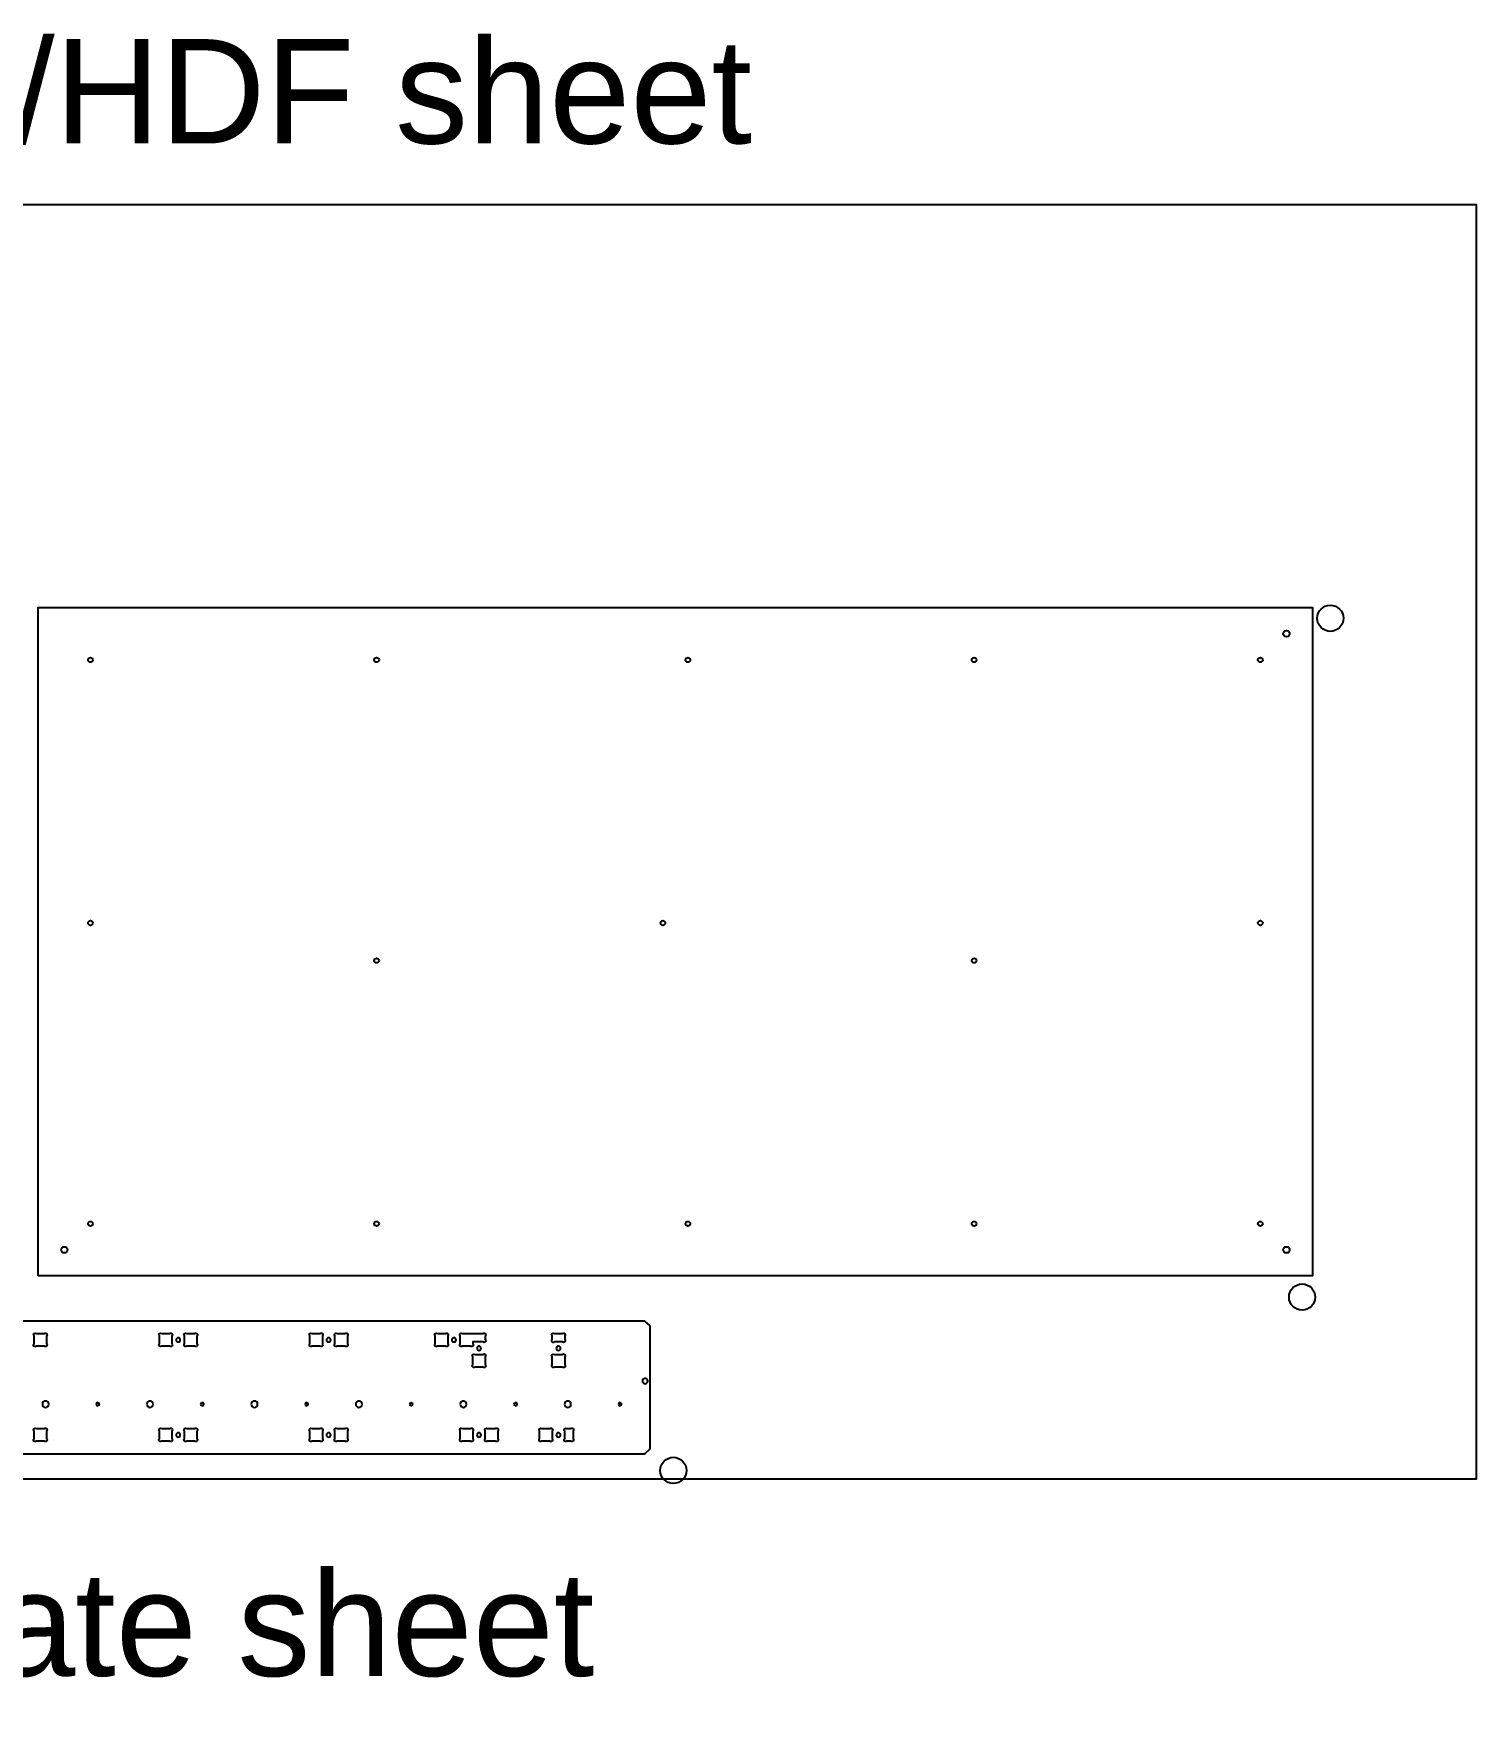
# Model space of a CAD drawing. Extents: x 283 to 2739, y 1003 to 5796.
# Drawn here: x 1351 to 2732, y 1248 to 2851 of the extents above; entities that cross this region are included whole.
import ezdxf

# ---------------------------------------------------------------- set-up
doc = ezdxf.new("R2010")
doc.units = 0
for name, color, linetype in [('8MM-1-HOLD_DOWN_DRILL', 30, 'CONTINUOUS'), ('8MM-3-INSIDE_CUT_HOLD_DOWN', 3, 'CONTINUOUS'), ('8MM-6-7MM_POCKET', 249, 'CONTINUOUS'), ('8MM-7-CUTOUT', 7, 'CONTINUOUS'), ('SHEET_REF', 250, 'CONTINUOUS')]:
    doc.layers.add(name, color=color, linetype=linetype)
doc.styles.add('ARIAL_NORMAL', font='txt')

msp = doc.modelspace()

# ---------------------------------------------------------------- linework, layer by layer
at = {"layer": '8MM-1-HOLD_DOWN_DRILL'}
for centre in [(2592.4, 2290.8), (2565.4, 1640.8), (1963.4, 1474.8)]:
    msp.add_circle(centre, 12.5, dxfattribs=at)
at = {"layer": '8MM-3-INSIDE_CUT_HOLD_DOWN'}
for centre in [(1405.4, 2251), (2525.4, 2251), (1405.4, 1711), (2525.4, 1711)]:
    msp.add_circle(centre, 2.25, dxfattribs=at)
at = {"layer": '8MM-3-INSIDE_CUT_HOLD_DOWN', "extrusion": (0, 0, -1)}
for centre in [(-1489.4, 1599.8), (-1853.4, 1591.8), (-1489.4, 1508.8), (-1853.4, 1508.8)]:
    msp.add_circle(centre, 2.05, dxfattribs=at)
at = {"layer": '8MM-6-7MM_POCKET'}
for points in [[(1353.6, 1593.8, -1), (1351.4, 1596.1), (1351.4, 1603.5, -1), (1353.6, 1605.8), (1361.1, 1605.8, -1), (1363.4, 1603.5), (1363.4, 1596.1, -1), (1361.1, 1593.8)], [(1483.8, 1595, -0.668179), (1481.1, 1593.8), (1473.6, 1593.8, -1), (1471.4, 1596.1), (1471.4, 1603.5, -1), (1473.6, 1605.8), (1481.1, 1605.8, -1), (1483.4, 1603.5), (1483.4, 1596.1, -0.198912)], [(1497.6, 1593.8, -1), (1495.4, 1596.1), (1495.4, 1603.5, -1), (1497.6, 1605.8), (1505.1, 1605.8, -1), (1507.4, 1603.5), (1507.4, 1596.1, -1), (1505.1, 1593.8)], [(1627.8, 1595, -0.668179), (1625.1, 1593.8), (1617.6, 1593.8, -1), (1615.4, 1596.1), (1615.4, 1603.5, -1), (1617.6, 1605.8), (1625.1, 1605.8, -1), (1627.4, 1603.5), (1627.4, 1596.1, -0.198912)], [(1641.6, 1593.8, -1), (1639.4, 1596.1), (1639.4, 1603.5, -1), (1641.6, 1605.8), (1649.1, 1605.8, -1), (1651.4, 1603.5), (1651.4, 1596.1, -1), (1649.1, 1593.8)], [(1747.8, 1604.7, -0.198912), (1747.4, 1603.5), (1747.4, 1596.1, -1), (1745.1, 1593.8), (1737.6, 1593.8, -1), (1735.4, 1596.1), (1735.4, 1603.5, -1), (1737.6, 1605.8), (1745.1, 1605.8, -0.668179)], [(1771.4, 1605.8), (1781.1, 1605.8, -1), (1783.4, 1603.5), (1783.4, 1600.1, -1), (1781.1, 1597.8), (1771.4, 1597.8), (1771.4, 1596.1, -1), (1769.1, 1593.8), (1761.6, 1593.8, -1), (1759.4, 1596.1), (1759.4, 1603.5, -1), (1761.6, 1605.8)], [(1859.8, 1604.7, -0.198912), (1859.4, 1603.5), (1859.4, 1600.1, -1), (1857.1, 1597.8), (1849.6, 1597.8, -1), (1847.4, 1600.1), (1847.4, 1603.5, -1), (1849.6, 1605.8), (1857.1, 1605.8, -0.668179)], [(1773.6, 1573.8, -1), (1771.4, 1576.1), (1771.4, 1583.5, -1), (1773.6, 1585.8), (1781.1, 1585.8, -1), (1783.4, 1583.5), (1783.4, 1576.1, -1), (1781.1, 1573.8)], [(1849.6, 1573.8, -1), (1847.4, 1576.1), (1847.4, 1583.5, -1), (1849.6, 1585.8), (1857.1, 1585.8, -1), (1859.4, 1583.5), (1859.4, 1576.1, -1), (1857.1, 1573.8)], [(1351.4, 1512.5, -1), (1353.6, 1514.8), (1361.1, 1514.8, -1), (1363.4, 1512.5), (1363.4, 1505.1, -1), (1361.1, 1502.8), (1353.6, 1502.8, -1), (1351.4, 1505.1)], [(1483.8, 1513.7, -0.198912), (1483.4, 1512.5), (1483.4, 1505.1, -1), (1481.1, 1502.8), (1473.6, 1502.8, -1), (1471.4, 1505.1), (1471.4, 1512.5, -1), (1473.6, 1514.8), (1481.1, 1514.8, -0.668179)], [(1495.4, 1512.5, -1), (1497.6, 1514.8), (1505.1, 1514.8, -1), (1507.4, 1512.5), (1507.4, 1505.1, -1), (1505.1, 1502.8), (1497.6, 1502.8, -1), (1495.4, 1505.1)], [(1627.8, 1513.7, -0.198912), (1627.4, 1512.5), (1627.4, 1505.1, -1), (1625.1, 1502.8), (1617.6, 1502.8, -1), (1615.4, 1505.1), (1615.4, 1512.5, -1), (1617.6, 1514.8), (1625.1, 1514.8, -0.668179)], [(1639.4, 1512.5, -1), (1641.6, 1514.8), (1649.1, 1514.8, -1), (1651.4, 1512.5), (1651.4, 1505.1, -1), (1649.1, 1502.8), (1641.6, 1502.8, -1), (1639.4, 1505.1)], [(1771.8, 1513.7, -0.198912), (1771.4, 1512.5), (1771.4, 1505.1, -1), (1769.1, 1502.8), (1761.6, 1502.8, -1), (1759.4, 1505.1), (1759.4, 1512.5, -1), (1761.6, 1514.8), (1769.1, 1514.8, -0.668179)], [(1783.4, 1512.5, -1), (1785.6, 1514.8), (1793.1, 1514.8, -1), (1795.4, 1512.5), (1795.4, 1505.1, -1), (1793.1, 1502.8), (1785.6, 1502.8, -1), (1783.4, 1505.1)], [(1847.8, 1513.7, -0.198912), (1847.4, 1512.5), (1847.4, 1505.1, -1), (1845.1, 1502.8), (1837.6, 1502.8, -1), (1835.4, 1505.1), (1835.4, 1512.5, -1), (1837.6, 1514.8), (1845.1, 1514.8, -0.668179)], [(1859.4, 1512.5, -1), (1861.6, 1514.8), (1865.1, 1514.8, -1), (1867.4, 1512.5), (1867.4, 1505.1, -1), (1865.1, 1502.8), (1861.6, 1502.8, -1), (1859.4, 1505.1)]]:
    msp.add_lwpolyline(points, format="xyb", close=True, dxfattribs=at)
at = {"layer": '8MM-7-CUTOUT'}
msp.add_lwpolyline([(1355.4, 1661), (1355.4, 2301), (2575.4, 2301), (2575.4, 1661)], close=True, dxfattribs=at)
msp.add_lwpolyline([(317.9, 1613.4, 0.198912), (317.4, 1612), (317.4, 1496.6, 0.198912), (317.9, 1495.2), (321.8, 1491.4, 0.198912), (323.2, 1490.8), (1935.5, 1490.8, 0.198912), (1936.9, 1491.4), (1940.8, 1495.2, 0.198912), (1941.4, 1496.6), (1941.4, 1612, 0.198912), (1940.8, 1613.4), (1936.9, 1617.2, 0.198912), (1935.5, 1617.8), (323.2, 1617.8, 0.198912), (321.8, 1617.2)], format="xyb", close=True, dxfattribs=at)
for centre, radius in [((2550.4, 2276), 3.03), ((1679.4, 2251), 2.25), ((1977.4, 2251), 2.25), ((2251.4, 2251), 2.25), ((1405.4, 1999), 2.25), ((1953.4, 1999), 2.25), ((2525.4, 1999), 2.25), ((1679.4, 1963), 2.25), ((2251.4, 1963), 2.25), ((1679.4, 1711), 2.25), ((1977.4, 1711), 2.25), ((2251.4, 1711), 2.25), ((1380.4, 1686), 3.02), ((2550.4, 1686), 3.02)]:
    msp.add_circle(centre, radius, dxfattribs=at)
at = {"layer": '8MM-7-CUTOUT', "extrusion": (0, 0, -1)}
for centre, radius in [((-1633.4, 1599.8), 2.05), ((-1753.4, 1599.8), 2.05), ((-1777.4, 1591.8), 2.05), ((-1936.4, 1560.3), 2.55), ((-1362.4, 1538.2), 3.02), ((-1412.4, 1538.2), 1.52), ((-1462.4, 1538.2), 3.02), ((-1512.4, 1538.2), 1.52), ((-1562.4, 1538.2), 3.02), ((-1612.4, 1538.2), 1.52), ((-1662.4, 1538.2), 3.02), ((-1712.4, 1538.2), 1.52), ((-1762.4, 1538.2), 3.02), ((-1812.4, 1538.2), 1.52), ((-1862.4, 1538.2), 3.02), ((-1912.4, 1538.2), 1.52), ((-1633.4, 1508.8), 2.05), ((-1777.4, 1508.8), 2.05)]:
    msp.add_circle(centre, radius, dxfattribs=at)
at = {"layer": 'SHEET_REF'}
msp.add_lwpolyline([(292.4, 1466.8), (2732.4, 1466.8), (2732.4, 2686.8), (292.4, 2686.8)], close=True, dxfattribs=at)

# ---------------------------------------------------------------- texts
at = {"layer": 'SHEET_REF', "linetype": 'CONTINUOUS', "style": 'ARIAL_NORMAL'}
for s, p in [('8mm Valchromat/HDF sheet', (276.7, 2745.5)), ('4mm polycarbonate sheet', (280.6, 1277.9))]:
    msp.add_text(s, height=100, dxfattribs=at).set_placement(p)

doc.saveas('drawing.dxf')
